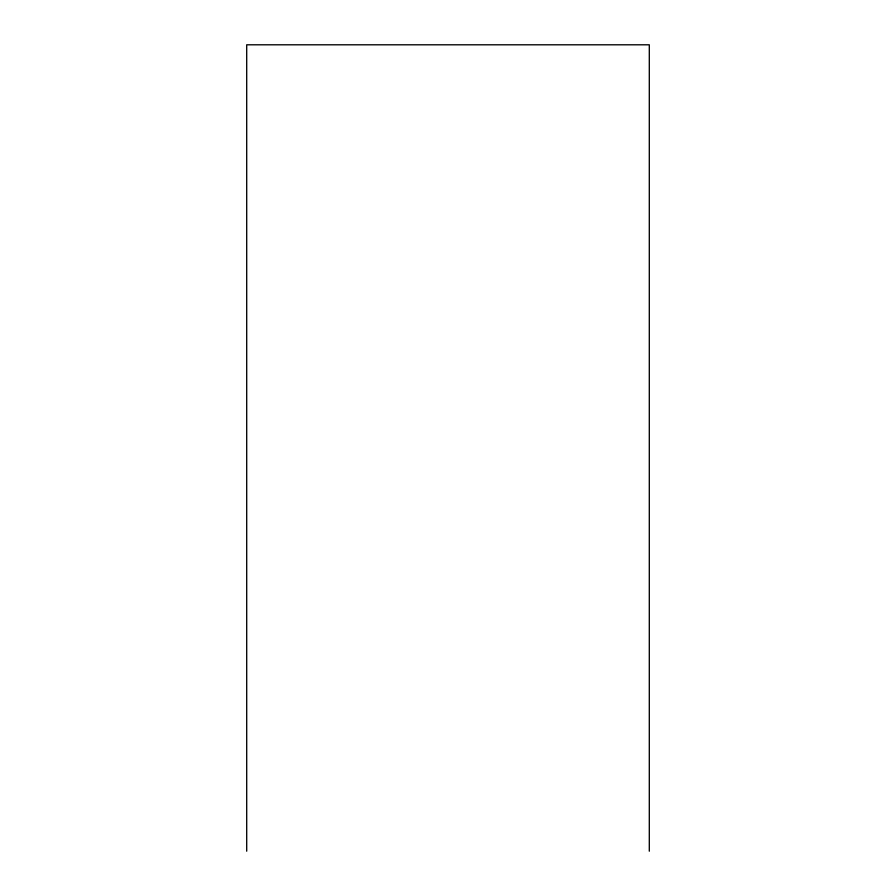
<?xml version="1.0" encoding="UTF-8"?>
<svg xmlns="http://www.w3.org/2000/svg" width="896" height="896" viewBox="0 0 896 896"><rect width="100%" height="100%" fill="white"/><g stroke="black" fill="none" stroke-linecap="round" stroke-linejoin="round"><path stroke-width="1.34" d="M649.298 851.2L649.298 44.8L246.702 44.8L246.702 851.2"/></g></svg>
